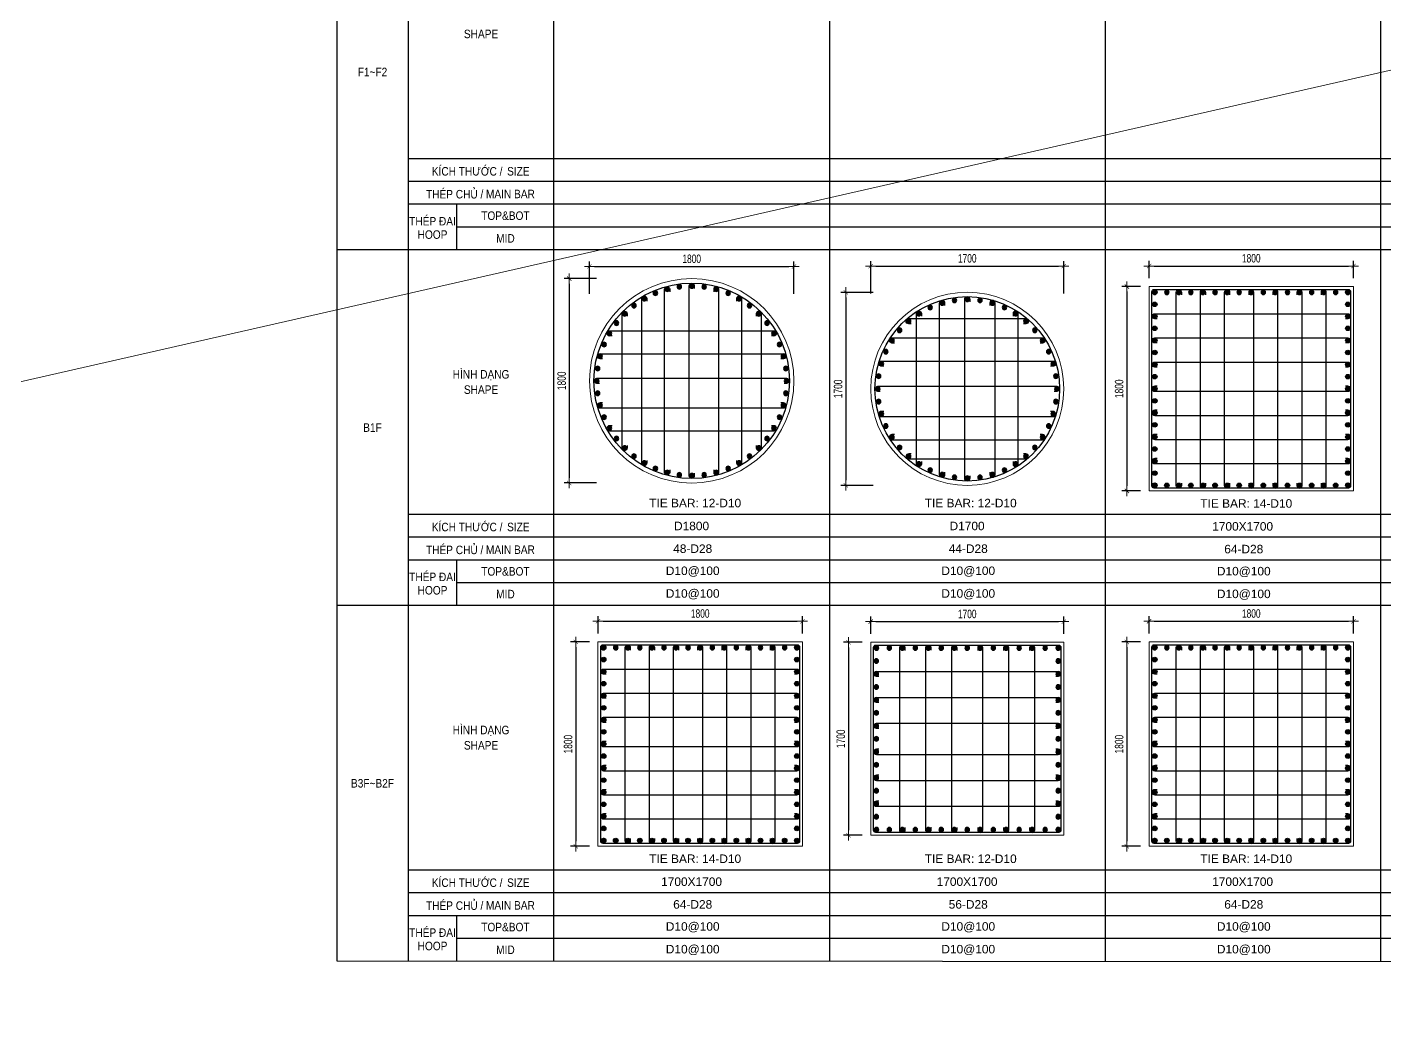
# Model space of a CAD drawing. Header units: millimetres. Extents: x 49323 to 380960, y -6102 to 181761.
# Drawn here: x 327740 to 339694, y 49083 to 57906 of the extents above; entities that cross this region are included whole.
import ezdxf
from ezdxf.enums import TextEntityAlignment as Align

# ---------------------------------------------------------------- set-up
doc = ezdxf.new("R2010")
doc.units = ezdxf.units.MM
doc.linetypes.add('CENTER2', pattern=[1.125, 0.75, -0.125, 0.125, -0.125])
doc.layers.get('Defpoints').update_dxf_attribs({"color": 151, "lineweight": 9})
for name, color, linetype in [('2', 2, 'Continuous'), ('A-ANNO-LEAD', 4, 'Continuous'), ('CEN', 1, 'CENTER2'), ('STL', 3, 'Continuous'), ('TIT1', 3, 'Continuous')]:
    doc.layers.add(name, color=color, linetype=linetype)
for name, color, linetype, lineweight in [('NDC_S_CONTINUOUS', 3, 'Continuous', 20), ('NDC_S_DIM', 1, 'Continuous', 15), ('NDC_S_VN TEXT', 7, 'Continuous', 20)]:
    doc.layers.add(name, color=color, linetype=linetype, lineweight=lineweight)
doc.styles.add('NDC_ARIAL', font='arial.ttf', dxfattribs={"width": 0.85})
doc.styles.add('NDC_DIM', font='', dxfattribs={"width": 0.75})
doc.styles.get('NDC_DIM').set_extended_font_data('Dotum')
doc.dimstyles.new('NDC_dim_30', dxfattribs={"dimscale": 30, "dimtxt": 2.5, "dimasz": 1.5, "dimexe": 1.5, "dimexo": 2.5, "dimgap": 1, "dimtad": 1, "dimdec": 0, "dimzin": 0, "dimdsep": 46, "dimtxsty": 'NDC_DIM', "dimblk": 'DIMMARK', "dimcen": 0.09, "dimdle": 1.2, "dimclrd": 1, "dimclre": 1, "dimclrt": 3, "dimadec": 0, "dimazin": 0, "dimtfac": 1, "dimtdec": 0, "dimtix": 1, "dimtofl": 0, "dimtmove": 0, "dimatfit": 3, "dimfxl": 8, "dimfxlon": 1, "dimtolj": 1, "dimtzin": 0, "dimarcsym": 0})

# ---------------------------------------------------------------- blocks, each defined once
blk = doc.blocks.new('DIMMARK')
at = {"layer": 'NDC_S_DIM', "color": 1}
blk.add_line((-1.5, 0), (1, 0), dxfattribs=at)
at = {"layer": 'NDC_S_DIM', "color": 2, "const_width": 0.1}
blk.add_lwpolyline([(-0.42, -0.42), (0.42, 0.42)], dxfattribs=at)
blk = doc.blocks.new('*D1647')
at = {"layer": 'Defpoints', "color": 0, "ltscale": 40, "transparency": 16777216}
for p in [(334566, 52673), (332766, 52491), (334566, 52491)]:
    blk.add_point(p, dxfattribs=at)
at = {"layer": 'NDC_S_DIM', "color": 1, "lineweight": -2, "ltscale": 40, "transparency": 16777216}
for p, q in [((332766, 52566), (332766, 52718)), ((332811, 52673), (334521, 52673)), ((334566, 52566), (334566, 52718))]:
    blk.add_line(p, q, dxfattribs=at)
at = {"layer": 'NDC_S_DIM', "color": 1, "lineweight": -2, "ltscale": 40, "transparency": 16777216, "xscale": 45, "yscale": 45, "zscale": 45, "rotation": 180}
blk.add_blockref('DIMMARK', (332766, 52673), dxfattribs=at)
at = {"layer": 'NDC_S_DIM', "color": 1, "lineweight": -2, "ltscale": 40, "transparency": 16777216, "xscale": 45, "yscale": 45, "zscale": 45}
blk.add_blockref('DIMMARK', (334566, 52673), dxfattribs=at)
at = {"layer": 'NDC_S_DIM', "color": 3, "ltscale": 40, "transparency": 16777216, "insert": (333666, 52741), "char_height": 75, "attachment_point": 5, "style": 'NDC_DIM'}
blk.add_mtext('\\A1;1800', dxfattribs=at)
blk = doc.blocks.new('*D1648')
at = {"layer": 'Defpoints', "color": 0, "ltscale": 40, "transparency": 16777216}
for p in [(332766, 52491), (332570, 50691), (332766, 50691)]:
    blk.add_point(p, dxfattribs=at)
at = {"layer": 'NDC_S_DIM', "color": 1, "lineweight": -2, "ltscale": 40, "transparency": 16777216}
for p, q in [((332691, 52491), (332525, 52491)), ((332570, 52446), (332570, 50736)), ((332691, 50691), (332525, 50691))]:
    blk.add_line(p, q, dxfattribs=at)
at = {"layer": 'NDC_S_DIM', "color": 1, "lineweight": -2, "ltscale": 40, "transparency": 16777216, "xscale": 45, "yscale": 45, "zscale": 45}
for p, rotation in [((332570, 52491), 90), ((332570, 50691), 270)]:
    blk.add_blockref('DIMMARK', p, dxfattribs=dict(at, rotation=rotation))
at = {"layer": 'NDC_S_DIM', "color": 3, "ltscale": 40, "transparency": 16777216, "insert": (332503, 51591), "char_height": 75, "attachment_point": 5, "rotation": 90, "style": 'NDC_DIM'}
blk.add_mtext('\\A1;1800', dxfattribs=at)
blk = doc.blocks.new('8')
at = {"layer": '2'}
blk.add_hatch(color=256, dxfattribs=at).paths.add_polyline_path([(20, 0, 0.386127), (2, 20), (-2, 20, 0.386127), (-20, 0, 1)])
blk.add_circle((0, 0), 20, dxfattribs=at)
blk = doc.blocks.new('5')
at = {"layer": 'CEN', "rotation": 180}
blk.add_blockref('8', (0, 0), dxfattribs=at)
blk = doc.blocks.new('*U1549')
at = {"layer": 'STL', "xscale": -1, "rotation": 270}
blk.add_blockref('5', (0, 0), dxfattribs=at)
blk = doc.blocks.new('*U1550')
at = {"layer": 'NDC_S_DIM', "color": 0, "linetype": 'ByBlock', "lineweight": -2, "transparency": 16777216}
for p in [(308694, 70752), (308801, 70752), (308907, 70752), (309013, 70752), (309119, 70752), (309226, 70752), (309332, 70752), (309438, 70752), (309544, 70752), (309651, 70752), (309757, 70752), (309863, 70752), (309970, 70752), (310076, 70752), (310182, 70752), (310288, 70752), (310395, 70752)]:
    blk.add_blockref('*U1549', p, dxfattribs=at)
blk = doc.blocks.new('*U1543')
at = {"layer": 'STL', "xscale": -1, "rotation": 270}
blk.add_blockref('5', (0, 0), dxfattribs=at)
blk = doc.blocks.new('*U1544')
at = {"layer": 'NDC_S_DIM', "color": 0, "linetype": 'ByBlock', "lineweight": -2, "transparency": 16777216}
for p in [(308694, 70752), (308801, 70752), (308907, 70752), (309013, 70752), (309119, 70752), (309226, 70752), (309332, 70752), (309438, 70752), (309544, 70752), (309651, 70752), (309757, 70752), (309863, 70752), (309970, 70752), (310076, 70752), (310182, 70752), (310288, 70752), (310395, 70752)]:
    blk.add_blockref('*U1543', p, dxfattribs=at)
blk = doc.blocks.new('*U1545')
at = {"layer": 'STL', "xscale": -1, "rotation": 270}
blk.add_blockref('5', (0, 0), dxfattribs=at)
blk = doc.blocks.new('*U1546')
at = {"layer": 'NDC_S_DIM', "color": 0, "linetype": 'ByBlock', "lineweight": -2, "transparency": 16777216}
for p in [(308694, 70752), (308801, 70752), (308907, 70752), (309013, 70752), (309119, 70752), (309226, 70752), (309332, 70752), (309438, 70752), (309544, 70752), (309651, 70752), (309757, 70752), (309863, 70752), (309970, 70752), (310076, 70752), (310182, 70752), (310288, 70752), (310395, 70752)]:
    blk.add_blockref('*U1545', p, dxfattribs=at)
blk = doc.blocks.new('*U1547')
at = {"layer": 'STL', "xscale": -1, "rotation": 270}
blk.add_blockref('5', (0, 0), dxfattribs=at)
blk = doc.blocks.new('*U1548')
at = {"layer": 'NDC_S_DIM', "color": 0, "linetype": 'ByBlock', "lineweight": -2, "transparency": 16777216}
for p in [(308694, 70752), (308801, 70752), (308907, 70752), (309013, 70752), (309119, 70752), (309226, 70752), (309332, 70752), (309438, 70752), (309544, 70752), (309651, 70752), (309757, 70752), (309863, 70752), (309970, 70752), (310076, 70752), (310182, 70752), (310288, 70752), (310395, 70752)]:
    blk.add_blockref('*U1547', p, dxfattribs=at)
blk = doc.blocks.new('*U1551')
at = {"layer": 'STL', "xscale": -1}
blk.add_blockref('5', (0, 0), dxfattribs=at)
blk = doc.blocks.new('*U1552')
at = {"layer": 'NDC_S_DIM', "color": 0, "linetype": 'ByBlock', "lineweight": -2, "transparency": 16777216}
for p, rotation in [((295820, 68620), 22.5), ((295924, 68656), 14.99999999999997), ((296031, 68677), 7.500000000000014), ((296249, 68677), 352.5000000000001), ((296356, 68656), 345), ((296460, 68620), 337.4999999999999), ((295631, 68511), 37.50000000000001), ((295722, 68572), 29.99999999999999), ((296558, 68572), 330.0000000000001), ((296648, 68511), 322.4999999999999), ((295477, 68357), 52.49999999999999), ((295549, 68439), 45.00000000000001), ((296731, 68439), 315), ((296803, 68357), 307.5), ((295416, 68266), 59.99999999999999), ((296863, 68266), 299.9999999999999), ((295368, 68168), 67.5), ((296912, 68168), 292.5000000000001), ((295333, 68065), 74.99999999999999), ((296947, 68065), 285), ((295311, 67957), 82.50000000000001), ((296968, 67957), 277.5), ((295304, 67848), 90), ((296975, 67848), 270), ((295311, 67739), 97.5), ((296968, 67739), 262.5), ((295333, 67632), 105), ((295368, 67529), 112.5), ((296912, 67529), 247.5), ((296947, 67632), 255), ((295416, 67431), 120), ((296863, 67431), 240), ((295477, 67340), 127.5), ((296803, 67340), 232.5), ((295549, 67257), 135), ((295631, 67185), 142.5), ((296648, 67185), 217.5), ((296731, 67257), 225), ((295722, 67125), 150), ((295820, 67076), 157.5), ((295924, 67041), 165.0000000000001), ((296356, 67041), 194.9999999999999), ((296460, 67076), 202.4999999999999), ((296558, 67125), 210), ((296031, 67020), 172.5000000000001), ((296140, 67013), 180), ((296249, 67020), 187.4999999999999)]:
    blk.add_blockref('*U1551', p, dxfattribs=dict(at, rotation=rotation))
blk.add_blockref('*U1551', (296140, 68684), dxfattribs=at)
blk = doc.blocks.new('*D1649')
at = {"layer": 'Defpoints', "color": 0, "ltscale": 40, "transparency": 16777216}
for p in [(334491, 55798), (332691, 54791), (334491, 54791)]:
    blk.add_point(p, dxfattribs=at)
at = {"layer": 'NDC_S_DIM', "color": 1, "lineweight": -2, "ltscale": 40, "transparency": 16777216}
for p, q in [((332691, 55558), (332691, 55843)), ((334491, 55558), (334491, 55843)), ((332736, 55798), (334446, 55798))]:
    blk.add_line(p, q, dxfattribs=at)
at = {"layer": 'NDC_S_DIM', "color": 1, "lineweight": -2, "ltscale": 40, "transparency": 16777216, "xscale": 45, "yscale": 45, "zscale": 45, "rotation": 180}
blk.add_blockref('DIMMARK', (332691, 55798), dxfattribs=at)
at = {"layer": 'NDC_S_DIM', "color": 1, "lineweight": -2, "ltscale": 40, "transparency": 16777216, "xscale": 45, "yscale": 45, "zscale": 45}
blk.add_blockref('DIMMARK', (334491, 55798), dxfattribs=at)
at = {"layer": 'NDC_S_DIM', "color": 3, "ltscale": 40, "transparency": 16777216, "insert": (333591, 55865), "char_height": 75, "attachment_point": 5, "style": 'NDC_DIM'}
blk.add_mtext('\\A1;1800', dxfattribs=at)
blk = doc.blocks.new('*D1650')
at = {"layer": 'Defpoints', "color": 0, "ltscale": 40, "transparency": 16777216}
for p in [(333591, 55691), (332513, 53891), (333591, 53891)]:
    blk.add_point(p, dxfattribs=at)
at = {"layer": 'NDC_S_DIM', "color": 1, "lineweight": -2, "ltscale": 40, "transparency": 16777216}
for p, q in [((332753, 55691), (332468, 55691)), ((332513, 55646), (332513, 53936)), ((332753, 53891), (332468, 53891))]:
    blk.add_line(p, q, dxfattribs=at)
at = {"layer": 'NDC_S_DIM', "color": 1, "lineweight": -2, "ltscale": 40, "transparency": 16777216, "xscale": 45, "yscale": 45, "zscale": 45}
for p, rotation in [((332513, 55691), 90), ((332513, 53891), 270)]:
    blk.add_blockref('DIMMARK', p, dxfattribs=dict(at, rotation=rotation))
at = {"layer": 'NDC_S_DIM', "color": 3, "ltscale": 40, "transparency": 16777216, "insert": (332446, 54791), "char_height": 75, "attachment_point": 5, "rotation": 90, "style": 'NDC_DIM'}
blk.add_mtext('\\A1;1800', dxfattribs=at)
blk = doc.blocks.new('*U1553')
at = {"layer": 'STL', "xscale": -1, "rotation": 270}
blk.add_blockref('5', (0, 0), dxfattribs=at)
blk = doc.blocks.new('*U1554')
at = {"layer": 'NDC_S_DIM', "color": 0, "linetype": 'ByBlock', "lineweight": -2, "transparency": 16777216}
for p in [(299693, 70168), (299807, 70168), (299921, 70168), (300036, 70168), (300150, 70168), (300264, 70168), (300379, 70168), (300493, 70168), (300607, 70168), (300722, 70168), (300836, 70168), (300950, 70168), (301065, 70168), (301179, 70168), (301293, 70168)]:
    blk.add_blockref('*U1553', p, dxfattribs=at)
blk = doc.blocks.new('*U1555')
at = {"layer": 'STL', "xscale": -1, "rotation": 270}
blk.add_blockref('5', (0, 0), dxfattribs=at)
blk = doc.blocks.new('*U1556')
at = {"layer": 'NDC_S_DIM', "color": 0, "linetype": 'ByBlock', "lineweight": -2, "transparency": 16777216}
for p in [(299693, 70168), (299807, 70168), (299921, 70168), (300036, 70168), (300150, 70168), (300264, 70168), (300379, 70168), (300493, 70168), (300607, 70168), (300722, 70168), (300836, 70168), (300950, 70168), (301065, 70168), (301179, 70168), (301293, 70168)]:
    blk.add_blockref('*U1555', p, dxfattribs=at)
blk = doc.blocks.new('*U1557')
at = {"layer": 'STL', "xscale": -1, "rotation": 270}
blk.add_blockref('5', (0, 0), dxfattribs=at)
blk = doc.blocks.new('*U1558')
at = {"layer": 'NDC_S_DIM', "color": 0, "linetype": 'ByBlock', "lineweight": -2, "transparency": 16777216}
for p in [(299693, 70168), (299807, 70168), (299921, 70168), (300036, 70168), (300150, 70168), (300264, 70168), (300379, 70168), (300493, 70168), (300607, 70168), (300722, 70168), (300836, 70168), (300950, 70168), (301065, 70168), (301179, 70168), (301293, 70168)]:
    blk.add_blockref('*U1557', p, dxfattribs=at)
blk = doc.blocks.new('*U1559')
at = {"layer": 'STL', "xscale": -1, "rotation": 270}
blk.add_blockref('5', (0, 0), dxfattribs=at)
blk = doc.blocks.new('*U1560')
at = {"layer": 'NDC_S_DIM', "color": 0, "linetype": 'ByBlock', "lineweight": -2, "transparency": 16777216}
for p in [(299693, 70168), (299807, 70168), (299921, 70168), (300036, 70168), (300150, 70168), (300264, 70168), (300379, 70168), (300493, 70168), (300607, 70168), (300722, 70168), (300836, 70168), (300950, 70168), (301065, 70168), (301179, 70168), (301293, 70168)]:
    blk.add_blockref('*U1559', p, dxfattribs=at)
blk = doc.blocks.new('*D1653')
at = {"layer": 'Defpoints', "color": 0, "ltscale": 40, "transparency": 16777216}
for p in [(336867, 52670), (335167, 52488), (336867, 52488)]:
    blk.add_point(p, dxfattribs=at)
at = {"layer": 'NDC_S_DIM', "color": 1, "lineweight": -2, "ltscale": 40, "transparency": 16777216}
for p, q in [((335167, 52563), (335167, 52715)), ((335212, 52670), (336822, 52670)), ((336867, 52563), (336867, 52715))]:
    blk.add_line(p, q, dxfattribs=at)
at = {"layer": 'NDC_S_DIM', "color": 1, "lineweight": -2, "ltscale": 40, "transparency": 16777216, "xscale": 45, "yscale": 45, "zscale": 45, "rotation": 180}
blk.add_blockref('DIMMARK', (335167, 52670), dxfattribs=at)
at = {"layer": 'NDC_S_DIM', "color": 1, "lineweight": -2, "ltscale": 40, "transparency": 16777216, "xscale": 45, "yscale": 45, "zscale": 45}
blk.add_blockref('DIMMARK', (336867, 52670), dxfattribs=at)
at = {"layer": 'NDC_S_DIM', "color": 3, "ltscale": 40, "transparency": 16777216, "insert": (336017, 52737), "char_height": 75, "attachment_point": 5, "style": 'NDC_DIM'}
blk.add_mtext('\\A1;1700', dxfattribs=at)
blk = doc.blocks.new('*D1654')
at = {"layer": 'Defpoints', "color": 0, "ltscale": 40, "transparency": 16777216}
for p in [(335167, 52488), (334972, 50788), (335167, 50788)]:
    blk.add_point(p, dxfattribs=at)
at = {"layer": 'NDC_S_DIM', "color": 1, "lineweight": -2, "ltscale": 40, "transparency": 16777216}
for p, q in [((335092, 52488), (334927, 52488)), ((334972, 52443), (334972, 50833)), ((335092, 50788), (334927, 50788))]:
    blk.add_line(p, q, dxfattribs=at)
at = {"layer": 'NDC_S_DIM', "color": 1, "lineweight": -2, "ltscale": 40, "transparency": 16777216, "xscale": 45, "yscale": 45, "zscale": 45}
for p, rotation in [((334972, 52488), 90), ((334972, 50788), 270)]:
    blk.add_blockref('DIMMARK', p, dxfattribs=dict(at, rotation=rotation))
at = {"layer": 'NDC_S_DIM', "color": 3, "ltscale": 40, "transparency": 16777216, "insert": (334904, 51638), "char_height": 75, "attachment_point": 5, "rotation": 90, "style": 'NDC_DIM'}
blk.add_mtext('\\A1;1700', dxfattribs=at)
blk = doc.blocks.new('*U1561')
at = {"layer": 'STL', "xscale": -1}
blk.add_blockref('5', (0, 0), dxfattribs=at)
blk = doc.blocks.new('*U1562')
at = {"layer": 'NDC_S_DIM', "color": 0, "linetype": 'ByBlock', "lineweight": -2, "transparency": 16777216}
for p, rotation in [((295918, 68604), 16.36363636363635), ((296028, 68628), 8.181818181818157), ((296252, 68628), 351.8181818181818), ((296362, 68604), 343.6363636363637), ((295714, 68511), 32.72727272727273), ((295813, 68565), 24.54545454545454), ((296467, 68565), 335.4545454545455), ((296566, 68511), 327.2727272727273), ((295544, 68364), 49.09090909090909), ((295624, 68444), 40.90909090909091), ((296656, 68444), 319.0909090909091), ((296735, 68364), 310.9090909090909), ((295477, 68274), 57.27272727272729), ((296803, 68274), 302.7272727272727), ((295423, 68176), 65.45454545454547), ((296856, 68176), 294.5454545454546), ((295384, 68070), 73.63636363636364), ((296896, 68070), 286.3636363636364), ((295360, 67960), 81.81818181818183), ((296920, 67960), 278.1818181818182), ((295352, 67848), 90), ((296928, 67848), 270), ((295360, 67736), 98.18181818181817), ((296920, 67736), 261.8181818181818), ((295384, 67626), 106.3636363636363), ((295423, 67521), 114.5454545454546), ((296856, 67521), 245.4545454545455), ((296896, 67626), 253.6363636363637), ((295477, 67422), 122.7272727272727), ((296803, 67422), 237.2727272727273), ((295544, 67332), 130.9090909090909), ((296735, 67332), 229.0909090909092), ((295624, 67253), 139.0909090909091), ((295714, 67186), 147.2727272727273), ((296566, 67186), 212.7272727272727), ((296656, 67253), 220.9090909090909), ((295813, 67132), 155.4545454545455), ((295918, 67092), 163.6363636363637), ((296028, 67069), 171.8181818181818), ((296140, 67061), 180), ((296252, 67069), 188.1818181818181), ((296362, 67092), 196.3636363636363), ((296467, 67132), 204.5454545454546)]:
    blk.add_blockref('*U1561', p, dxfattribs=dict(at, rotation=rotation))
blk.add_blockref('*U1561', (296140, 68636), dxfattribs=at)
blk = doc.blocks.new('*D1651')
at = {"layer": 'Defpoints', "color": 0, "ltscale": 40, "transparency": 16777216}
for p in [(336867, 55801), (335167, 54720), (336867, 54720)]:
    blk.add_point(p, dxfattribs=at)
at = {"layer": 'NDC_S_DIM', "color": 1, "lineweight": -2, "ltscale": 40, "transparency": 16777216}
for p, q in [((335167, 55561), (335167, 55846)), ((336867, 55561), (336867, 55846)), ((335212, 55801), (336822, 55801))]:
    blk.add_line(p, q, dxfattribs=at)
at = {"layer": 'NDC_S_DIM', "color": 1, "lineweight": -2, "ltscale": 40, "transparency": 16777216, "xscale": 45, "yscale": 45, "zscale": 45, "rotation": 180}
blk.add_blockref('DIMMARK', (335167, 55801), dxfattribs=at)
at = {"layer": 'NDC_S_DIM', "color": 1, "lineweight": -2, "ltscale": 40, "transparency": 16777216, "xscale": 45, "yscale": 45, "zscale": 45}
blk.add_blockref('DIMMARK', (336867, 55801), dxfattribs=at)
at = {"layer": 'NDC_S_DIM', "color": 3, "ltscale": 40, "transparency": 16777216, "insert": (336017, 55869), "char_height": 75, "attachment_point": 5, "style": 'NDC_DIM'}
blk.add_mtext('\\A1;1700', dxfattribs=at)
blk = doc.blocks.new('*D1652')
at = {"layer": 'Defpoints', "color": 0, "ltscale": 40, "transparency": 16777216}
for p in [(336017, 55570), (334948, 53870), (336017, 53870)]:
    blk.add_point(p, dxfattribs=at)
at = {"layer": 'NDC_S_DIM', "color": 1, "lineweight": -2, "ltscale": 40, "transparency": 16777216}
for p, q in [((335188, 55570), (334903, 55570)), ((334948, 55525), (334948, 53915)), ((335188, 53870), (334903, 53870))]:
    blk.add_line(p, q, dxfattribs=at)
at = {"layer": 'NDC_S_DIM', "color": 1, "lineweight": -2, "ltscale": 40, "transparency": 16777216, "xscale": 45, "yscale": 45, "zscale": 45}
for p, rotation in [((334948, 55570), 90), ((334948, 53870), 270)]:
    blk.add_blockref('DIMMARK', p, dxfattribs=dict(at, rotation=rotation))
at = {"layer": 'NDC_S_DIM', "color": 3, "ltscale": 40, "transparency": 16777216, "insert": (334880, 54720), "char_height": 75, "attachment_point": 5, "rotation": 90, "style": 'NDC_DIM'}
blk.add_mtext('\\A1;1700', dxfattribs=at)
blk = doc.blocks.new('*D1657')
at = {"layer": 'Defpoints', "color": 0, "ltscale": 40, "transparency": 16777216}
for p in [(339418, 52673), (337618, 52491), (339418, 52491)]:
    blk.add_point(p, dxfattribs=at)
at = {"layer": 'NDC_S_DIM', "color": 1, "lineweight": -2, "ltscale": 40, "transparency": 16777216}
for p, q in [((337618, 52566), (337618, 52718)), ((337663, 52673), (339373, 52673)), ((339418, 52566), (339418, 52718))]:
    blk.add_line(p, q, dxfattribs=at)
at = {"layer": 'NDC_S_DIM', "color": 1, "lineweight": -2, "ltscale": 40, "transparency": 16777216, "xscale": 45, "yscale": 45, "zscale": 45, "rotation": 180}
blk.add_blockref('DIMMARK', (337618, 52673), dxfattribs=at)
at = {"layer": 'NDC_S_DIM', "color": 1, "lineweight": -2, "ltscale": 40, "transparency": 16777216, "xscale": 45, "yscale": 45, "zscale": 45}
blk.add_blockref('DIMMARK', (339418, 52673), dxfattribs=at)
at = {"layer": 'NDC_S_DIM', "color": 3, "ltscale": 40, "transparency": 16777216, "insert": (338518, 52741), "char_height": 75, "attachment_point": 5, "style": 'NDC_DIM'}
blk.add_mtext('\\A1;1800', dxfattribs=at)
blk = doc.blocks.new('*D1658')
at = {"layer": 'Defpoints', "color": 0, "ltscale": 40, "transparency": 16777216}
for p in [(337618, 52491), (337423, 50691), (337618, 50691)]:
    blk.add_point(p, dxfattribs=at)
at = {"layer": 'NDC_S_DIM', "color": 1, "lineweight": -2, "ltscale": 40, "transparency": 16777216}
for p, q in [((337543, 52491), (337378, 52491)), ((337423, 52446), (337423, 50736)), ((337543, 50691), (337378, 50691))]:
    blk.add_line(p, q, dxfattribs=at)
at = {"layer": 'NDC_S_DIM', "color": 1, "lineweight": -2, "ltscale": 40, "transparency": 16777216, "xscale": 45, "yscale": 45, "zscale": 45}
for p, rotation in [((337423, 52491), 90), ((337423, 50691), 270)]:
    blk.add_blockref('DIMMARK', p, dxfattribs=dict(at, rotation=rotation))
at = {"layer": 'NDC_S_DIM', "color": 3, "ltscale": 40, "transparency": 16777216, "insert": (337355, 51591), "char_height": 75, "attachment_point": 5, "rotation": 90, "style": 'NDC_DIM'}
blk.add_mtext('\\A1;1800', dxfattribs=at)
blk = doc.blocks.new('*U1575')
at = {"layer": 'STL', "xscale": -1, "rotation": 270}
blk.add_blockref('5', (0, 0), dxfattribs=at)
blk = doc.blocks.new('*U1576')
at = {"layer": 'NDC_S_DIM', "color": 0, "linetype": 'ByBlock', "lineweight": -2, "transparency": 16777216}
for p in [(308694, 70752), (308801, 70752), (308907, 70752), (309013, 70752), (309119, 70752), (309226, 70752), (309332, 70752), (309438, 70752), (309544, 70752), (309651, 70752), (309757, 70752), (309863, 70752), (309970, 70752), (310076, 70752), (310182, 70752), (310288, 70752), (310395, 70752)]:
    blk.add_blockref('*U1575', p, dxfattribs=at)
blk = doc.blocks.new('*U1569')
at = {"layer": 'STL', "xscale": -1, "rotation": 270}
blk.add_blockref('5', (0, 0), dxfattribs=at)
blk = doc.blocks.new('*U1570')
at = {"layer": 'NDC_S_DIM', "color": 0, "linetype": 'ByBlock', "lineweight": -2, "transparency": 16777216}
for p in [(308694, 70752), (308801, 70752), (308907, 70752), (309013, 70752), (309119, 70752), (309226, 70752), (309332, 70752), (309438, 70752), (309544, 70752), (309651, 70752), (309757, 70752), (309863, 70752), (309970, 70752), (310076, 70752), (310182, 70752), (310288, 70752), (310395, 70752)]:
    blk.add_blockref('*U1569', p, dxfattribs=at)
blk = doc.blocks.new('*U1571')
at = {"layer": 'STL', "xscale": -1, "rotation": 270}
blk.add_blockref('5', (0, 0), dxfattribs=at)
blk = doc.blocks.new('*U1572')
at = {"layer": 'NDC_S_DIM', "color": 0, "linetype": 'ByBlock', "lineweight": -2, "transparency": 16777216}
for p in [(308694, 70752), (308801, 70752), (308907, 70752), (309013, 70752), (309119, 70752), (309226, 70752), (309332, 70752), (309438, 70752), (309544, 70752), (309651, 70752), (309757, 70752), (309863, 70752), (309970, 70752), (310076, 70752), (310182, 70752), (310288, 70752), (310395, 70752)]:
    blk.add_blockref('*U1571', p, dxfattribs=at)
blk = doc.blocks.new('*U1573')
at = {"layer": 'STL', "xscale": -1, "rotation": 270}
blk.add_blockref('5', (0, 0), dxfattribs=at)
blk = doc.blocks.new('*U1574')
at = {"layer": 'NDC_S_DIM', "color": 0, "linetype": 'ByBlock', "lineweight": -2, "transparency": 16777216}
for p in [(308694, 70752), (308801, 70752), (308907, 70752), (309013, 70752), (309119, 70752), (309226, 70752), (309332, 70752), (309438, 70752), (309544, 70752), (309651, 70752), (309757, 70752), (309863, 70752), (309970, 70752), (310076, 70752), (310182, 70752), (310288, 70752), (310395, 70752)]:
    blk.add_blockref('*U1573', p, dxfattribs=at)
blk = doc.blocks.new('*D1655')
at = {"layer": 'Defpoints', "color": 0, "ltscale": 40, "transparency": 16777216}
for p in [(339418, 55802), (337618, 55621), (339418, 55621)]:
    blk.add_point(p, dxfattribs=at)
at = {"layer": 'NDC_S_DIM', "color": 1, "lineweight": -2, "ltscale": 40, "transparency": 16777216}
for p, q in [((337618, 55696), (337618, 55847)), ((339418, 55696), (339418, 55847)), ((337663, 55802), (339373, 55802))]:
    blk.add_line(p, q, dxfattribs=at)
at = {"layer": 'NDC_S_DIM', "color": 1, "lineweight": -2, "ltscale": 40, "transparency": 16777216, "xscale": 45, "yscale": 45, "zscale": 45, "rotation": 180}
blk.add_blockref('DIMMARK', (337618, 55802), dxfattribs=at)
at = {"layer": 'NDC_S_DIM', "color": 1, "lineweight": -2, "ltscale": 40, "transparency": 16777216, "xscale": 45, "yscale": 45, "zscale": 45}
blk.add_blockref('DIMMARK', (339418, 55802), dxfattribs=at)
at = {"layer": 'NDC_S_DIM', "color": 3, "ltscale": 40, "transparency": 16777216, "insert": (338518, 55870), "char_height": 75, "attachment_point": 5, "style": 'NDC_DIM'}
blk.add_mtext('\\A1;1800', dxfattribs=at)
blk = doc.blocks.new('*D1656')
at = {"layer": 'Defpoints', "color": 0, "ltscale": 40, "transparency": 16777216}
for p in [(337618, 55621), (337423, 53821), (337618, 53821)]:
    blk.add_point(p, dxfattribs=at)
at = {"layer": 'NDC_S_DIM', "color": 1, "lineweight": -2, "ltscale": 40, "transparency": 16777216}
for p, q in [((337543, 55621), (337378, 55621)), ((337423, 55576), (337423, 53866)), ((337543, 53821), (337378, 53821))]:
    blk.add_line(p, q, dxfattribs=at)
at = {"layer": 'NDC_S_DIM', "color": 1, "lineweight": -2, "ltscale": 40, "transparency": 16777216, "xscale": 45, "yscale": 45, "zscale": 45}
for p, rotation in [((337423, 55621), 90), ((337423, 53821), 270)]:
    blk.add_blockref('DIMMARK', p, dxfattribs=dict(at, rotation=rotation))
at = {"layer": 'NDC_S_DIM', "color": 3, "ltscale": 40, "transparency": 16777216, "insert": (337355, 54721), "char_height": 75, "attachment_point": 5, "rotation": 90, "style": 'NDC_DIM'}
blk.add_mtext('\\A1;1800', dxfattribs=at)
blk = doc.blocks.new('*U1565')
at = {"layer": 'STL', "xscale": -1, "rotation": 270}
blk.add_blockref('5', (0, 0), dxfattribs=at)
blk = doc.blocks.new('*U1566')
at = {"layer": 'NDC_S_DIM', "color": 0, "linetype": 'ByBlock', "lineweight": -2, "transparency": 16777216}
for p in [(308694, 70752), (308801, 70752), (308907, 70752), (309013, 70752), (309119, 70752), (309226, 70752), (309332, 70752), (309438, 70752), (309544, 70752), (309651, 70752), (309757, 70752), (309863, 70752), (309970, 70752), (310076, 70752), (310182, 70752), (310288, 70752), (310395, 70752)]:
    blk.add_blockref('*U1565', p, dxfattribs=at)
blk = doc.blocks.new('*U1567')
at = {"layer": 'STL', "xscale": -1, "rotation": 270}
blk.add_blockref('5', (0, 0), dxfattribs=at)
blk = doc.blocks.new('*U1568')
at = {"layer": 'NDC_S_DIM', "color": 0, "linetype": 'ByBlock', "lineweight": -2, "transparency": 16777216}
for p in [(308694, 70752), (308801, 70752), (308907, 70752), (309013, 70752), (309119, 70752), (309226, 70752), (309332, 70752), (309438, 70752), (309544, 70752), (309651, 70752), (309757, 70752), (309863, 70752), (309970, 70752), (310076, 70752), (310182, 70752), (310288, 70752), (310395, 70752)]:
    blk.add_blockref('*U1567', p, dxfattribs=at)
blk = doc.blocks.new('*U1577')
at = {"layer": 'STL', "xscale": -1, "rotation": 270}
blk.add_blockref('5', (0, 0), dxfattribs=at)
blk = doc.blocks.new('*U1578')
at = {"layer": 'NDC_S_DIM', "color": 0, "linetype": 'ByBlock', "lineweight": -2, "transparency": 16777216}
for p in [(308694, 70752), (308801, 70752), (308907, 70752), (309013, 70752), (309119, 70752), (309226, 70752), (309332, 70752), (309438, 70752), (309544, 70752), (309651, 70752), (309757, 70752), (309863, 70752), (309970, 70752), (310076, 70752), (310182, 70752), (310288, 70752), (310395, 70752)]:
    blk.add_blockref('*U1577', p, dxfattribs=at)
blk = doc.blocks.new('*U1563')
at = {"layer": 'STL', "xscale": -1, "rotation": 270}
blk.add_blockref('5', (0, 0), dxfattribs=at)
blk = doc.blocks.new('*U1564')
at = {"layer": 'NDC_S_DIM', "color": 0, "linetype": 'ByBlock', "lineweight": -2, "transparency": 16777216}
for p in [(308694, 70752), (308801, 70752), (308907, 70752), (309013, 70752), (309119, 70752), (309226, 70752), (309332, 70752), (309438, 70752), (309544, 70752), (309651, 70752), (309757, 70752), (309863, 70752), (309970, 70752), (310076, 70752), (310182, 70752), (310288, 70752), (310395, 70752)]:
    blk.add_blockref('*U1563', p, dxfattribs=at)

msp = doc.modelspace()

# ---------------------------------------------------------------- linework, layer by layer
at = {"layer": '2'}
for points in [[(333397.5, 54005.7), (333397.5, 53983.5, -1), (333352.5, 53983.5), (333352.5, 55597.8, -1), (333397.5, 55597.8), (333397.5, 55575.7)], [(333613.8, 53977.2), (333613.8, 53955.1, -1), (333568.8, 53955.1), (333568.8, 55626.3, -1), (333613.8, 55626.3), (333613.8, 55604.2)], [(333785.1, 54005.7), (333785.1, 53983.5, 1), (333830.1, 53983.5), (333830.1, 55597.8, 1), (333785.1, 55597.8), (333785.1, 55575.7)], [(337902.7, 53890.3), (337902.7, 53868.1, -1), (337857.7, 53868.1), (337857.7, 55570.1, -1), (337902.7, 55570.1), (337902.7, 55548)], [(338115.3, 53890.3), (338115.3, 53868.1, -1), (338070.2, 53868.1), (338070.2, 55570.1, -1), (338115.3, 55570.1), (338115.3, 55548)], [(338327.8, 53890.3), (338327.8, 53868.1, -1), (338282.8, 53868.1), (338282.8, 55570.1, -1), (338327.8, 55570.1), (338327.8, 55548)], [(338495.4, 53890.3), (338495.4, 53868.1, 1), (338540.4, 53868.1), (338540.4, 55570.1, 1), (338495.4, 55570.1), (338495.4, 55548)], [(338707.9, 53890.3), (338707.9, 53868.1, 1), (338752.9, 53868.1), (338752.9, 55570.1, 1), (338707.9, 55570.1), (338707.9, 55548)], [(338920.5, 53890.3), (338920.5, 53868.1, 1), (338965.5, 53868.1), (338965.5, 55570.1, 1), (338920.5, 55570.1), (338920.5, 55548)], [(339133, 53890.3), (339133, 53868.1, 1), (339178.1, 53868.1), (339178.1, 55570.1, 1), (339133, 55570.1), (339133, 55548)], [(333196, 54089.2), (333196, 54067, -1), (333151, 54067), (333151, 55514.4, -1), (333196, 55514.4), (333196, 55492.2)], [(333986.6, 54089.2), (333986.6, 54067, 1), (334031.6, 54067), (334031.6, 55514.4, 1), (333986.6, 55514.4), (333986.6, 55492.2)], [(335817.9, 53986.6), (335817.9, 53964.4, -1), (335772.9, 53964.4), (335772.9, 55476.2, -1), (335817.9, 55476.2), (335817.9, 55454.1)], [(336039.9, 53954.6), (336039.9, 53932.5, -1), (335994.9, 53932.5), (335994.9, 55508.1, -1), (336039.9, 55508.1), (336039.9, 55486)], [(336216.8, 53986.6), (336216.8, 53964.4, 1), (336261.9, 53964.4), (336261.9, 55476.2, 1), (336216.8, 55476.2), (336216.8, 55454.1)], [(333022.9, 54222), (333022.9, 54199.8, -1), (332977.9, 54199.8), (332977.9, 55381.6, -1), (333022.9, 55381.6), (333022.9, 55359.4)], [(334159.7, 54222), (334159.7, 54199.8, 1), (334204.7, 54199.8), (334204.7, 55381.6, 1), (334159.7, 55381.6), (334159.7, 55359.4)], [(335614, 54079.7), (335614, 54057.6, -1), (335569, 54057.6), (335569, 55383.1, -1), (335614, 55383.1), (335614, 55360.9)], [(336420.8, 54079.7), (336420.8, 54057.6, 1), (336465.8, 54057.6), (336465.8, 55383.1, 1), (336420.8, 55383.1), (336420.8, 55360.9)], [(337689.8, 55336.5), (337667.6, 55336.5, -1), (337667.6, 55381.6), (339369.7, 55381.6, -1), (339369.7, 55336.5), (339347.5, 55336.5)], [(332889.8, 55186), (332867.6, 55186, -1), (332867.6, 55231), (334315, 55231, -1), (334315, 55186), (334292.8, 55186)], [(335523.6, 55293.2), (335501.5, 55293.2, -1), (335501.5, 55338.2), (336533.3, 55338.2, -1), (336533.3, 55293.2), (336511.2, 55293.2)], [(335376.8, 55123.7), (335354.6, 55123.7, -1), (335354.6, 55168.7), (336680.1, 55168.7, -1), (336680.1, 55123.7), (336658, 55123.7)], [(337689.8, 55124), (337667.6, 55124, -1), (337667.6, 55169), (339369.7, 55169, -1), (339369.7, 55124), (339347.5, 55124)], [(332806.3, 54984.5), (332784.1, 54984.5, -1), (332784.1, 55029.5), (334398.4, 55029.5, -1), (334398.4, 54984.5), (334376.3, 54984.5)], [(335283.6, 54919.8), (335261.5, 54919.8, -1), (335261.5, 54964.8), (336773.3, 54964.8, -1), (336773.3, 54919.8), (336751.2, 54919.8)], [(337689.8, 54911.4), (337667.6, 54911.4, -1), (337667.6, 54956.4), (339369.7, 54956.4, -1), (339369.7, 54911.4), (339347.5, 54911.4)], [(332777.8, 54768.2), (332755.7, 54768.2, -1), (332755.7, 54813.2), (334426.9, 54813.2, -1), (334426.9, 54768.2), (334404.8, 54768.2)], [(335251.7, 54697.8), (335229.6, 54697.8, -1), (335229.6, 54742.8), (336805.2, 54742.8, -1), (336805.2, 54697.8), (336783.1, 54697.8)], [(337689.8, 54743.9), (337667.6, 54743.9, 1), (337667.6, 54698.9), (339369.7, 54698.9, 1), (339369.7, 54743.9), (339347.5, 54743.9)], [(332806.3, 54596.9), (332784.1, 54596.9, 1), (332784.1, 54551.9), (334398.4, 54551.9, 1), (334398.4, 54596.9), (334376.3, 54596.9)], [(335283.6, 54520.9), (335261.5, 54520.9, 1), (335261.5, 54475.9), (336773.3, 54475.9, 1), (336773.3, 54520.9), (336751.2, 54520.9)], [(337689.8, 54531.3), (337667.6, 54531.3, 1), (337667.6, 54486.3), (339369.7, 54486.3, 1), (339369.7, 54531.3), (339347.5, 54531.3)], [(332889.8, 54395.4), (332867.6, 54395.4, 1), (332867.6, 54350.4), (334315, 54350.4, 1), (334315, 54395.4), (334292.8, 54395.4)], [(335376.8, 54316.9), (335354.6, 54316.9, 1), (335354.6, 54271.9), (336680.1, 54271.9, 1), (336680.1, 54316.9), (336658, 54316.9)], [(337689.8, 54318.8), (337667.6, 54318.8, 1), (337667.6, 54273.8), (339369.7, 54273.8, 1), (339369.7, 54318.8), (339347.5, 54318.8)], [(335523.6, 54147.4), (335501.5, 54147.4, 1), (335501.5, 54102.4), (336533.3, 54102.4, 1), (336533.3, 54147.4), (336511.2, 54147.4)], [(337689.8, 54106.2), (337667.6, 54106.2, 1), (337667.6, 54061.2), (339369.7, 54061.2, 1), (339369.7, 54106.2), (339347.5, 54106.2)], [(333050.5, 50761.1), (333050.5, 50739, -1), (333005.5, 50739), (333005.5, 52441, -1), (333050.5, 52441), (333050.5, 52418.8)], [(333263.1, 50761.1), (333263.1, 50739, -1), (333218.1, 50739), (333218.1, 52441, -1), (333263.1, 52441), (333263.1, 52418.8)], [(333475.6, 50761.1), (333475.6, 50739, -1), (333430.6, 50739), (333430.6, 52441, -1), (333475.6, 52441), (333475.6, 52418.8)], [(333643.2, 50761.1), (333643.2, 50739, 1), (333688.2, 50739), (333688.2, 52441, 1), (333643.2, 52441), (333643.2, 52418.8)], [(333855.7, 50761.1), (333855.7, 50739, 1), (333900.7, 50739), (333900.7, 52441, 1), (333855.7, 52441), (333855.7, 52418.8)], [(334068.3, 50761.1), (334068.3, 50739, 1), (334113.3, 50739), (334113.3, 52441, 1), (334068.3, 52441), (334068.3, 52418.8)], [(334280.8, 50761.1), (334280.8, 50739, 1), (334325.9, 50739), (334325.9, 52441, 1), (334280.8, 52441), (334280.8, 52418.8)], [(335468.3, 50858), (335468.3, 50835.8, -1), (335423.3, 50835.8), (335423.3, 52437.8, -1), (335468.3, 52437.8), (335468.3, 52415.7)], [(335696.9, 50859.5), (335696.9, 50837.3, -1), (335651.9, 50837.3), (335651.9, 52439.3, -1), (335696.9, 52439.3), (335696.9, 52417.2)], [(335925.6, 50858), (335925.6, 50835.8, -1), (335880.6, 50835.8), (335880.6, 52437.8, -1), (335925.6, 52437.8), (335925.6, 52415.7)], [(336109.2, 50858), (336109.2, 50835.8, 1), (336154.2, 50835.8), (336154.2, 52437.8, 1), (336109.2, 52437.8), (336109.2, 52415.7)], [(336337.8, 50858), (336337.8, 50835.8, 1), (336382.9, 50835.8), (336382.9, 52437.8, 1), (336337.8, 52437.8), (336337.8, 52415.7)], [(336566.5, 50858), (336566.5, 50835.8, 1), (336611.5, 50835.8), (336611.5, 52437.8, 1), (336566.5, 52437.8), (336566.5, 52415.7)], [(337902.7, 50761.1), (337902.7, 50739, -1), (337857.7, 50739), (337857.7, 52441, -1), (337902.7, 52441), (337902.7, 52418.8)], [(338115.3, 50761.1), (338115.3, 50739, -1), (338070.2, 50739), (338070.2, 52441, -1), (338115.3, 52441), (338115.3, 52418.8)], [(338327.8, 50761.1), (338327.8, 50739, -1), (338282.8, 50739), (338282.8, 52441, -1), (338327.8, 52441), (338327.8, 52418.8)], [(338495.4, 50761.1), (338495.4, 50739, 1), (338540.4, 50739), (338540.4, 52441, 1), (338495.4, 52441), (338495.4, 52418.8)], [(338707.9, 50761.1), (338707.9, 50739, 1), (338752.9, 50739), (338752.9, 52441, 1), (338707.9, 52441), (338707.9, 52418.8)], [(338920.5, 50761.1), (338920.5, 50739, 1), (338965.5, 50739), (338965.5, 52441, 1), (338920.5, 52441), (338920.5, 52418.8)], [(339133, 50761.1), (339133, 50739, 1), (339178.1, 50739), (339178.1, 52441, 1), (339133, 52441), (339133, 52418.8)], [(332837.6, 52207.3), (332815.4, 52207.3, -1), (332815.4, 52252.4), (334517.5, 52252.4, -1), (334517.5, 52207.3), (334495.4, 52207.3)], [(337689.8, 52207.3), (337667.6, 52207.3, -1), (337667.6, 52252.4), (339369.7, 52252.4, -1), (339369.7, 52207.3), (339347.5, 52207.3)], [(335239.3, 52186.7), (335217.2, 52186.7, -1), (335217.2, 52231.7), (336819.2, 52231.7, -1), (336819.2, 52186.7), (336797.1, 52186.7)], [(332837.6, 51994.8), (332815.4, 51994.8, -1), (332815.4, 52039.8), (334517.5, 52039.8, -1), (334517.5, 51994.8), (334495.4, 51994.8)], [(335239.3, 51958), (335217.2, 51958, -1), (335217.2, 52003.1), (336819.2, 52003.1, -1), (336819.2, 51958), (336797.1, 51958)], [(337689.8, 51994.8), (337667.6, 51994.8, -1), (337667.6, 52039.8), (339369.7, 52039.8, -1), (339369.7, 51994.8), (339347.5, 51994.8)], [(332837.6, 51782.2), (332815.4, 51782.2, -1), (332815.4, 51827.3), (334517.5, 51827.3, -1), (334517.5, 51782.2), (334495.4, 51782.2)], [(335239.3, 51729.4), (335217.2, 51729.4, -1), (335217.2, 51774.4), (336819.2, 51774.4, -1), (336819.2, 51729.4), (336797.1, 51729.4)], [(337689.8, 51782.2), (337667.6, 51782.2, -1), (337667.6, 51827.3), (339369.7, 51827.3, -1), (339369.7, 51782.2), (339347.5, 51782.2)], [(332837.6, 51614.7), (332815.4, 51614.7, 1), (332815.4, 51569.7), (334517.5, 51569.7, 1), (334517.5, 51614.7), (334495.4, 51614.7)], [(335239.3, 51545.8), (335217.2, 51545.8, 1), (335217.2, 51500.8), (336819.2, 51500.8, 1), (336819.2, 51545.8), (336797.1, 51545.8)], [(337689.8, 51614.7), (337667.6, 51614.7, 1), (337667.6, 51569.7), (339369.7, 51569.7, 1), (339369.7, 51614.7), (339347.5, 51614.7)], [(332837.6, 51402.1), (332815.4, 51402.1, 1), (332815.4, 51357.1), (334517.5, 51357.1, 1), (334517.5, 51402.1), (334495.4, 51402.1)], [(335239.3, 51317.2), (335217.2, 51317.2, 1), (335217.2, 51272.1), (336819.2, 51272.1, 1), (336819.2, 51317.2), (336797.1, 51317.2)], [(337689.8, 51402.1), (337667.6, 51402.1, 1), (337667.6, 51357.1), (339369.7, 51357.1, 1), (339369.7, 51402.1), (339347.5, 51402.1)], [(332837.6, 51189.6), (332815.4, 51189.6, 1), (332815.4, 51144.6), (334517.5, 51144.6, 1), (334517.5, 51189.6), (334495.4, 51189.6)], [(337689.8, 51189.6), (337667.6, 51189.6, 1), (337667.6, 51144.6), (339369.7, 51144.6, 1), (339369.7, 51189.6), (339347.5, 51189.6)], [(335239.3, 51088.5), (335217.2, 51088.5, 1), (335217.2, 51043.5), (336819.2, 51043.5, 1), (336819.2, 51088.5), (336797.1, 51088.5)], [(332837.6, 50977), (332815.4, 50977, 1), (332815.4, 50932), (334517.5, 50932, 1), (334517.5, 50977), (334495.4, 50977)], [(337689.8, 50977), (337667.6, 50977, 1), (337667.6, 50932), (339369.7, 50932, 1), (339369.7, 50977), (339347.5, 50977)]]:
    msp.add_lwpolyline(points, format="xyb", dxfattribs=at)
at = {"layer": '2', "lineweight": -2, "ltscale": 1000}
for points in [[(339392.9, 55575.6), (339392.9, 53865.6, -0.4142136), (339372.9, 53845.6), (337662.9, 53845.6, -0.4142136), (337642.9, 53865.6), (337642.9, 55575.6, -0.4142136), (337662.9, 55595.6), (339372.9, 55595.6, -0.4142136)], [(334540.7, 52446.5), (334540.7, 50736.5, -0.4142136), (334520.7, 50716.5), (332810.7, 50716.5, -0.4142136), (332790.7, 50736.5), (332790.7, 52446.5, -0.4142136), (332810.7, 52466.5), (334520.7, 52466.5, -0.4142136)], [(336842.4, 52443.3), (336842.4, 50833.3, -0.4142136), (336822.4, 50813.3), (335212.4, 50813.3, -0.4142136), (335192.4, 50833.3), (335192.4, 52443.3, -0.4142136), (335212.4, 52463.3), (336822.4, 52463.3, -0.4142136)], [(339392.9, 52446.5), (339392.9, 50736.5, -0.4142136), (339372.9, 50716.5), (337662.9, 50716.5, -0.4142136), (337642.9, 50736.5), (337642.9, 52446.5, -0.4142136), (337662.9, 52466.5), (339372.9, 52466.5, -0.4142136)]]:
    msp.add_lwpolyline(points, format="xyb", close=True, dxfattribs=at)
for centre, radius in [((333591.3, 54790.7), 860.6), ((336017.4, 54720.3), 812.8)]:
    msp.add_circle(centre, radius, dxfattribs=at)
at = {"layer": 'A-ANNO-LEAD'}
msp.add_lwpolyline([(330466.4, 49683.4), (351801.4, 49670.2), (351801.4, 66290.2), (330466.4, 66303.4)], close=True, dxfattribs=at)
at = {"layer": 'Defpoints', "ltscale": 40}
msp.add_line((302635, 49083.4), (380959.6, 66903.4), dxfattribs=at)
at = {"layer": 'NDC_S_CONTINUOUS', "ltscale": 70}
for points in [[(339417.9, 55620.6), (339417.9, 53820.6), (337617.9, 53820.6), (337617.9, 55620.6), (339417.9, 55620.6)], [(334565.7, 52491.5), (334565.7, 50691.5), (332765.7, 50691.5), (332765.7, 52491.5), (334565.7, 52491.5)], [(336867.4, 52488.3), (336867.4, 50788.3), (335167.4, 50788.3), (335167.4, 52488.3), (336867.4, 52488.3)], [(339417.9, 52491.5), (339417.9, 50691.5), (337617.9, 50691.5), (337617.9, 52491.5), (339417.9, 52491.5)]]:
    msp.add_lwpolyline(points, dxfattribs=at)
for centre, radius in [((333591.3, 54790.7), 900), ((336017.4, 54720.3), 850)]:
    msp.add_circle(centre, radius, dxfattribs=at)
at = {"layer": 'TIT1'}
for p, q in [((331094.3, 65583.4), (331094.3, 49683.4)), ((332378.2, 49683.4), (332378.2, 65583.4)), ((334804.3, 65583.4), (334804.3, 49683.4)), ((337230.4, 65583.4), (337230.4, 49683.4)), ((339656.5, 65583.4), (339656.5, 49683.4)), ((351801.4, 55945.3), (330466.4, 55945.3)), ((351801.4, 52812.6), (330466.4, 52812.6))]:
    msp.add_line(p, q, dxfattribs=at)
at = {"layer": 'TIT1', "color": 8}
for p, q in [((351801.4, 56745.3), (331094.3, 56745.3)), ((351801.4, 56545.3), (331094.3, 56545.3)), ((351801.4, 56345.3), (331094.3, 56345.3)), ((331523.5, 55945.3), (331523.5, 56345.3)), ((351801.4, 56145.3), (331523.5, 56145.3)), ((351801.4, 53612.6), (331094.3, 53612.6)), ((351801.4, 53412.6), (331094.3, 53412.6)), ((351801.4, 53212.6), (331094.3, 53212.6)), ((331523.5, 52812.6), (331523.5, 53212.6)), ((351801.4, 53012.6), (331523.5, 53012.6)), ((351801.4, 50479.9), (331094.3, 50479.9)), ((351801.4, 50279.9), (331094.3, 50279.9)), ((351801.4, 50079.9), (331094.3, 50079.9)), ((331523.5, 49679.9), (331523.5, 50079.9)), ((351801.4, 49879.9), (331523.5, 49879.9))]:
    msp.add_line(p, q, dxfattribs=at)

# ---------------------------------------------------------------- block references
at = {"layer": 'NDC_S_DIM'}
for name, p in [('*U1552', (37451.5, -13057.7)), ('*U1566', (28973.4, -15181.4)), ('*U1562', (39877.6, -13128)), ('*U1550', (24121.2, -18310.6)), ('*U1554', (35524.4, -17729.8)), ('*U1576', (28973.4, -18310.6)), ('*U1556', (35524.4, -19330.2))]:
    msp.add_blockref(name, p, dxfattribs=at)
at = {"layer": 'NDC_S_DIM', "xscale": -1}
for name, p, rotation in [('*U1578', (266916.1, -254823.1), 270), ('*U1564', (268616.6, -254823.1), 270), ('*U1568', (28973.4, 124622.7), 180), ('*U1546', (262063.9, -257952.3), 270), ('*U1548', (263764.4, -257952.3), 270), ('*U1572', (266916.1, -257952.3), 270), ('*U1574', (268616.6, -257952.3), 270), ('*U1544', (24121.2, 121493.5), 180), ('*U1570', (28973.4, 121493.5), 180)]:
    msp.add_blockref(name, p, dxfattribs=dict(at, rotation=rotation))
at = {"layer": 'NDC_S_DIM', "rotation": 90}
for name, p in [('*U1558', (405384.8, -248855.4)), ('*U1560', (406985.2, -248855.4))]:
    msp.add_blockref(name, p, dxfattribs=at)

# ---------------------------------------------------------------- texts
at = {"layer": 'NDC_S_VN TEXT', "style": 'NDC_ARIAL', "width": 0.85}
for s, p in [('KÍCH THƯỚC /', (331613.9, 56645.3)), ('THÉP CHỦ /', (331503.8, 56445.3)), ('THÉP ĐAI', (331309, 56206.3)), ('HÌNH DẠNG', (331736.3, 54849.6)), ('KÍCH THƯỚC /', (331613.9, 53512.6)), ('THÉP CHỦ /', (331503.8, 53312.6)), ('THÉP ĐAI', (331309, 53073.6)), ('HÌNH DẠNG', (331736.3, 51716.9)), ('KÍCH THƯỚC /', (331613.9, 50379.9)), ('THÉP CHỦ /', (331503.8, 50179.9)), ('THÉP ĐAI', (331309, 49940.9))]:
    msp.add_text(s, height=75, dxfattribs=at).set_placement(p, align=Align.MIDDLE)
at = {"layer": 'TIT1', "style": 'NDC_ARIAL', "width": 0.85}
for s, p in [('SHAPE', (331736.3, 57846.1)), ('F1~F2', (330780.4, 57511.6)), ('SIZE', (332064.4, 56636.4)), ('MAIN BAR', (331994.7, 56436.4)), ('TOP&BOT', (331950.9, 56245.3)), ('HOOP', (331309, 56079)), ('MID', (331950.9, 56045.3)), ('SHAPE', (331736.3, 54713.3)), ('B1F', (330780.4, 54378.9)), ('SIZE', (332064.4, 53503.7)), ('MAIN BAR', (331994.7, 53303.7)), ('TOP&BOT', (331950.9, 53112.6)), ('HOOP', (331309, 52946.3)), ('MID', (331950.9, 52912.6)), ('SHAPE', (331736.3, 51580.6)), ('B3F~B2F', (330780.4, 51246.2)), ('SIZE', (332064.4, 50371)), ('MAIN BAR', (331994.7, 50171)), ('TOP&BOT', (331950.9, 49979.9)), ('HOOP', (331309, 49813.6)), ('MID', (331950.9, 49779.9))]:
    msp.add_text(s, height=75, dxfattribs=at).set_placement(p, align=Align.MIDDLE)
at = {"layer": 'TIT1', "style": 'NDC_ARIAL'}
for s, p in [('TIE BAR: 12-D10', (333621.6, 53714.3)), ('TIE BAR: 12-D10', (336047.7, 53714.3)), ('TIE BAR: 14-D10', (338473.8, 53710.8)), ('D1800', (333589.8, 53512.4)), ('D1700', (336015.8, 53512.4)), ('1700X1700', (338441.9, 53508.9)), ('48-D28', (333599.8, 53312.4)), ('44-D28', (336025.9, 53312.4)), ('64-D28', (338452, 53308.9)), ('D10@100', (333599.8, 53112.4)), ('D10@100', (336025.9, 53112.4)), ('D10@100', (338452, 53108.9)), ('D10@100', (333599.8, 52912.4)), ('D10@100', (336025.9, 52912.4)), ('D10@100', (338452, 52908.9)), ('TIE BAR: 14-D10', (333621.6, 50581.6)), ('TIE BAR: 12-D10', (336047.7, 50581.6)), ('TIE BAR: 14-D10', (338473.8, 50581.6)), ('1700X1700', (333589.8, 50379.7)), ('1700X1700', (336015.9, 50379.7)), ('1700X1700', (338441.9, 50379.7)), ('64-D28', (333599.8, 50179.7)), ('56-D28', (336025.9, 50179.7)), ('64-D28', (338452, 50179.7)), ('D10@100', (333599.8, 49979.7)), ('D10@100', (336025.9, 49979.7)), ('D10@100', (338452, 49979.7)), ('D10@100', (333599.8, 49779.7)), ('D10@100', (336025.9, 49779.7)), ('D10@100', (338452, 49779.7))]:
    msp.add_text(s, height=75, dxfattribs=at).set_placement(p, align=Align.MIDDLE)

# ---------------------------------------------------------------- dimensions: what is measured, and where the dimension line sits
at = {"layer": 'NDC_S_DIM', "ltscale": 40}
for base, p1, p2, picture, middle in [((334491.3, 55797.6), (332691.3, 54790.7), (334491.3, 54790.7), '*D1649', (333591.3, 55865.1)), ((336867.4, 55801.2), (335167.4, 54720.3), (336867.4, 54720.3), '*D1651', (336017.4, 55868.8)), ((339417.9, 55802.2), (337617.9, 55620.6), (339417.9, 55620.6), '*D1655', (338517.9, 55869.8)), ((334565.7, 52673), (332765.7, 52491.5), (334565.7, 52491.5), '*D1647', (333665.7, 52740.6)), ((336867.4, 52669.9), (335167.4, 52488.3), (336867.4, 52488.3), '*D1653', (336017.4, 52737.5)), ((339417.9, 52673), (337617.9, 52491.5), (339417.9, 52491.5), '*D1657', (338517.9, 52740.6))]:
    dim = msp.add_linear_dim(base=base, p1=p1, p2=p2, dimstyle='NDC_dim_30', dxfattribs=at)
    dim.commit()
    dim.dimension.update_dxf_attribs({"geometry": picture, "text_midpoint": middle})
for base, p1, p2, picture, middle in [((332513.3, 53890.7), (333591.3, 55690.7), (333591.3, 53890.7), '*D1650', (332445.7, 54790.7)), ((334947.6, 53870.3), (336017.4, 55570.3), (336017.4, 53870.3), '*D1652', (334880.1, 54720.3)), ((337422.5, 53820.6), (337617.9, 55620.6), (337617.9, 53820.6), '*D1656', (337355, 54720.6)), ((332570.3, 50691.5), (332765.7, 52491.5), (332765.7, 50691.5), '*D1648', (332502.8, 51591.5)), ((334972, 50788.3), (335167.4, 52488.3), (335167.4, 50788.3), '*D1654', (334904.5, 51638.3)), ((337422.5, 50691.5), (337617.9, 52491.5), (337617.9, 50691.5), '*D1658', (337355, 51591.5))]:
    dim = msp.add_linear_dim(base=base, p1=p1, p2=p2, angle=90, dimstyle='NDC_dim_30', dxfattribs=at)
    dim.commit()
    dim.dimension.update_dxf_attribs({"geometry": picture, "text_midpoint": middle})

doc.saveas('drawing.dxf')
